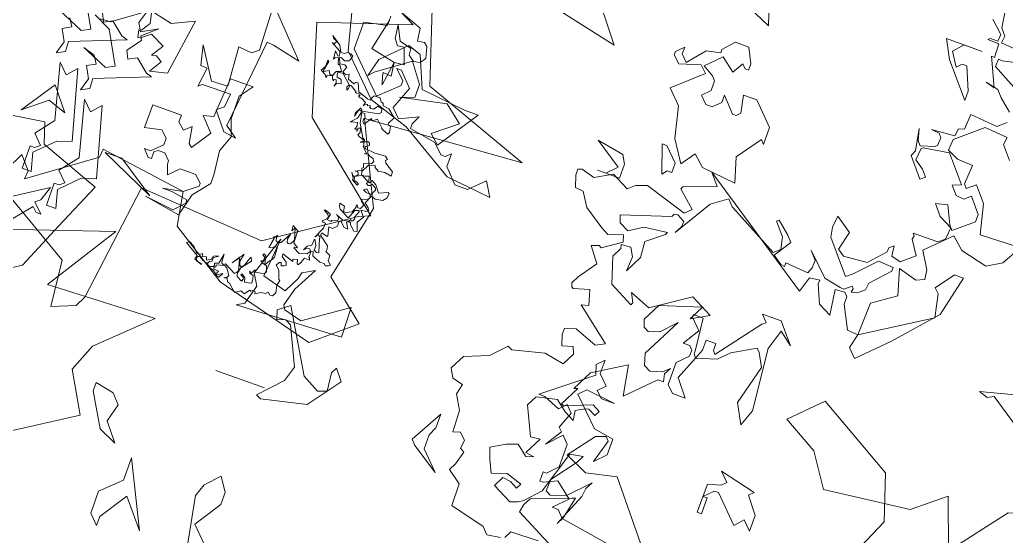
# Model space of a CAD drawing. Header units: metres. Extents: x -71 to 881, y -503 to 661.
# Drawn here: x 194.183 to 198.424, y 458.452 to 460.67 of the extents above; entities that cross this region are included whole.
import ezdxf

# ---------------------------------------------------------------- set-up
doc = ezdxf.new("R2010")
doc.units = ezdxf.units.M
doc.layers.add('ARBRE', color=100, linetype='Continuous', lineweight=13, true_color=0x00ff3f)

# ---------------------------------------------------------------- blocks, each defined once
blk = doc.blocks.new('WMF2', base_point=(0, 0.01))
at = {"color": 251, "lineweight": 0, "true_color": 0x636466}
for points in [[(212.64, -105.02), (197.13, -110.25), (202.88, -101.16), (188.84, -101.73), (195.03, -95.86), (196.4, -92.3), (193.55, -87.25), (201.48, -82.18)], [(95.41, -24.9), (90.83, -34.32), (89.42, -32.65), (89.51, -31.56), (81.64, -37.29), (81.55, -38.39), (70.38, -36.78), (69.61, -32.48), (62.22, -27.79), (49.27, -24.43), (44.16, -28.75), (49.49, -33.04), (47.38, -42.86), (52.22, -53.02), (31.88, -54.47), (45.91, -59.56), (49.4, -70.11)], [(24.01, -87.6), (8.81, -80.93), (12.69, -92.64)], [(227.53, -117.47), (210.08, -120.09), (209.21, -117.47), (201.41, -114.58), (204.04, -108.47), (206.64, -102.36), (221.47, -92.77)], [(96.74, -32.59), (81.64, -23.67), (81.04, -17.76), (78.09, -18.94), (77.45, -20.28), (75.41, -35.48), (59.11, -34.32), (48.77, -41.31), (47.36, -41.88), (58.37, -50.92), (61.87, -62.25), (50.47, -66), (62.16, -71.92)], [(33.51, -73.76), (26.05, -72.12), (37.25, -86.3)], [(57.77, -28.84), (58.63, -30.3), (56.93, -35.37), (57.37, -30.33), (54.22, -29.5), (53.25, -31.47), (53.04, -32.3), (51.55, -33.16), (53.17, -30.11), (53.78, -27.79), (53.47, -27.25), (51.12, -26.63), (45.81, -30.31), (45.66, -26.44), (59.37, -25.77), (58.42, -26.33), (57.77, -28.84), (57.77, -28.84)], [(57.77, -59.77), (57.34, -59.74), (56.99, -59.99), (56.55, -59.99), (56.22, -59.81), (56.35, -59.33), (56.48, -59.08), (57.01, -58.91), (57.45, -59.12), (57.71, -59.07), (57.42, -58.35), (56.8, -58.47), (56.47, -58.28), (56.73, -57.56), (56.31, -57.33), (55.87, -57.53), (55.75, -56.92), (54.93, -56.6), (54.8, -56.85), (54.47, -56.9), (54, -55.88), (52.71, -55.43), (52.29, -55.4), (52.19, -55.8), (52.04, -56.06), (51.25, -56.07), (50.96, -55.61), (50.83, -55.62), (50.67, -55.53), (50.58, -55.28), (49.76, -55.18), (48.77, -54.33), (49.22, -53.47), (49.17, -53.21), (48.84, -53.17), (48.7, -52.42), (48.83, -52.17), (49.57, -52.45), (49.82, -52.58), (49.78, -52.67), (50.67, -53.46), (51.2, -53.08), (51.37, -53.18), (51.41, -53.31), (52.03, -52.33), (52.28, -52.54), (52.29, -52.9), (52.25, -52.99), (52.13, -53.02), (52.29, -53.33), (52.38, -53.6), (52.8, -53.6), (52.54, -52.26), (51.6, -50.66), (51.34, -50.52), (51.27, -50.28), (50.74, -50.44), (50.57, -50.33), (50.48, -50.06), (50.84, -49.82), (50.98, -49.78), (50.89, -49.52), (49.55, -49.37), (48.16, -49.5), (47.78, -49.18), (48, -48.98), (47.85, -48.67), (46.68, -47.94), (46.65, -47.37), (47.56, -47.53), (48.39, -47.43), (48.9, -47.71), (48.98, -47.97), (49.76, -47.72), (50.3, -46.68), (50.19, -46.3), (49.75, -46.27), (49.22, -46.45), (49.02, -45.79), (48.86, -45.72), (48.68, -46.06), (48.07, -45.73), (47.44, -44.86), (46.32, -45.35), (46.14, -45.25), (46.23, -44.64), (46.6, -44.17), (47.56, -44.03), (48.1, -44.22), (48.58, -43.15), (48.01, -42.73), (47.85, -42.43), (48.07, -42.2), (48.76, -42.13), (48.17, -41.4), (48.71, -40.58), (48.32, -39.48), (48.7, -39.37), (49.37, -39.95), (49.47, -40.2), (49.63, -40.29), (49.94, -40.13), (49.49, -39.35), (50.01, -39.4), (50.51, -39.88), (50.54, -40.02), (50.86, -39.85), (50.83, -39.28), (51.31, -38.78), (51.84, -38.83), (51.55, -37.7), (51.59, -37.62), (52.39, -37.81), (52.44, -37.5), (51.18, -36.52), (51.08, -36.13), (51.12, -35.83), (50.51, -35.51), (50.45, -34.8), (50.07, -34.49), (50.03, -34.34), (50.2, -34.23), (50.61, -34.11), (50.82, -34.33), (51.37, -34.3), (52.2, -34.62), (52.47, -34.77), (52.63, -35.28), (52.87, -35.21), (52.86, -34.42), (52.76, -34.37), (52.7, -34.11), (53.34, -34.14), (53.62, -33.41), (53.77, -33.15), (53.9, -33.1), (53.97, -33.15), (54.13, -33.69), (54.66, -33.51), (54.57, -33.25), (56.09, -33.72), (56.03, -33.37), (55.31, -32.87), (55.2, -32.49), (55.39, -32.36), (55.77, -32.24), (55.88, -32.62), (56.15, -32.56), (56.36, -32.12), (55.85, -31.63), (55.46, -30.55), (55.3, -30.46), (55.43, -29.76), (55.24, -28.88), (55.5, -28.39), (55.87, -28.34), (56.16, -28.62), (56.42, -28.33), (56.99, -28.28), (57.65, -27.88), (57.72, -28.12), (58.03, -28.17), (58.25, -27.98), (58.41, -28.05), (58.73, -27.66), (58.86, -27.41), (59.43, -27.6), (60.1, -27.17), (61.07, -28.04), (61.37, -28.09), (61.58, -28.52), (61.97, -28.4), (61.62, -28.65), (61.49, -28.9), (62.03, -29.74), (62.37, -29.92), (63.43, -29.61), (63.34, -29.34), (63.61, -29.26), (63.52, -29), (62.86, -28.99), (63.01, -28.72), (62.94, -28.47), (62.26, -28.88), (62.57, -28.28), (62.89, -28.34), (63.48, -28.85), (64.34, -29.1), (64.6, -29.45), (65.11, -29.53), (65.65, -29.92), (65.93, -29.83), (66.02, -29.66), (65.89, -29.26), (65.11, -29.09), (65.26, -29.04), (66.15, -29.41), (66.02, -29.89), (67.84, -30.97), (67.51, -31.22), (66.81, -30.85), (66.26, -30.24), (65.89, -30.14), (65.56, -30.31), (65.43, -30.34), (65.4, -29.99), (64.88, -30.15), (64.76, -29.76), (64.15, -30.11), (64.22, -30.34), (64, -30.58), (63.48, -30.72), (64.02, -30.36), (64.06, -29.83), (64.32, -29.76), (64.47, -29.5), (64.37, -29.25), (64.12, -29.12), (63.68, -29.31), (63.59, -29.47), (63.68, -29.74), (63.15, -29.91), (62.91, -31.2), (62.89, -30.2), (62.83, -30.07), (62.59, -29.93), (62.37, -30.14), (60.91, -29.37), (60.7, -29.58), (60.56, -29.85), (60.92, -31.25), (60.95, -31.35), (61.49, -30.77), (61.62, -30.52), (60.95, -31.58), (60.73, -31.77), (60.58, -32.05), (60.79, -31.06), (60.63, -30.55), (60.45, -30.45), (60.1, -30.71), (59.75, -31.73), (59.62, -31.98), (59.42, -31.56), (60.41, -30.31), (60.57, -29.63), (60.56, -29.41), (60.48, -29.15), (59.78, -28.78), (59.61, -29.12), (59.81, -29.35), (60.09, -29.48), (59.99, -29.66), (59.52, -29.31), (59.36, -28.78), (58.88, -28.85), (58.48, -28.96), (58.53, -29.53), (58.63, -29.93), (59.11, -30.07), (59.2, -30.34), (58.98, -30.11), (58.66, -30.69), (58.5, -30.4), (57.42, -30.59), (57.23, -30.94), (57.5, -31.63), (57.97, -31.77), (58.34, -31.96), (58.03, -32.11), (58.06, -32.48), (58.09, -32.59), (58.37, -32.72), (58.26, -32.91), (58, -32.77), (57.77, -31.77), (57.68, -31.73), (57.33, -32.4), (57.28, -32.27), (56.9, -32.97), (56.98, -34.3), (57.97, -33.85), (57.74, -35.15), (57.85, -35.31), (57.61, -35.42), (57.47, -35.67), (57.52, -35.37), (57.39, -34.96), (57.14, -34.83), (56.74, -34.96), (56.01, -36.34), (56.16, -35.64), (56.04, -35.25), (55.87, -35.15), (55.61, -35.22), (55.28, -35.83), (55.72, -37.28), (56, -36.77), (56.07, -37.45), (55.3, -37.06), (55.27, -35.48), (54.61, -35.03), (54.96, -35), (55.02, -34.9), (54.16, -34.45), (53.24, -34.74), (53.05, -35.07), (52.92, -35.12), (53.11, -35.44), (53.43, -35.41), (53.84, -35.06), (53.53, -35.66), (53.04, -35.95), (52.98, -36.7), (52.93, -36.78), (52.55, -36.04), (52.54, -35.47), (52.19, -35.28), (51.91, -35.35), (52.44, -37.08), (52.39, -37.16), (52.45, -37.28), (52.71, -37.43), (52.87, -37.29), (53.01, -37.03), (52.38, -38.45), (52.36, -39.1), (52.67, -39.15), (52.85, -39.25), (52.39, -39.66), (52.26, -39.92), (52.49, -40.27), (53.02, -40.55), (52.98, -40.64), (52.41, -40.45), (52.16, -40.32), (52.31, -39.62), (51.9, -39.53), (51.76, -39.57), (51.81, -39.69), (51.02, -39.94), (51.02, -40.16), (51.11, -40.42), (51.46, -40.59), (50.47, -40.19), (49.85, -40.29), (49.72, -40.33), (49.57, -40.61), (49.49, -40.55), (49.46, -40.43), (49.28, -40.54), (49.15, -40.81), (49.22, -41.05), (48.9, -41.88), (48.95, -42.01), (49.46, -41.85), (49.82, -40.94), (49.95, -40.7), (51.24, -41.37), (51.43, -41.67), (51.53, -42.07), (50.86, -41.92), (50.77, -41.24), (50.48, -41.18), (49.74, -41.56), (49.46, -42.27), (49.5, -42.42), (49.41, -42.59), (49.24, -42.27), (48.89, -42.32), (48.63, -42.83), (49.09, -43.19), (49.12, -43.32), (49.21, -43.37), (48.38, -43.7), (48.25, -43.95), (48.36, -44.36), (48.89, -44.41), (49.31, -44.64), (48.96, -44.87), (48.46, -44.41), (48.27, -44.32), (47.88, -45.08), (47.97, -45.33), (48.55, -45.65), (48.68, -45.4), (48.96, -45.31), (49.3, -45.49), (49.06, -45.7), (50.1, -46.26), (50.9, -45.79), (50.93, -45.72), (50.82, -45.31), (50.42, -45.22), (50.17, -45.09), (50.28, -44.9), (51.03, -45.31), (51.03, -45.54), (51.44, -46.19), (51.18, -45.85), (51.02, -45.76), (50.63, -46.1), (50.58, -46.17), (50.67, -46.44), (50.83, -46.52), (51.09, -46.45), (50.35, -46.83), (50.42, -47.09), (50.26, -47.21), (50.42, -47.72), (49.49, -48.01), (49.31, -48.35), (49.49, -48.67), (50.03, -48.84), (50.3, -48.99), (50.77, -48.92), (50.44, -48.95), (51.22, -49.71), (51.11, -49.74), (51.31, -50.19), (51.71, -50.04), (51.65, -50.13), (51.4, -50.23), (51.47, -50.48), (52.03, -50.67), (52.29, -50.82), (52.12, -51.17), (52.29, -51.69), (52.54, -51.59), (52.57, -51.17), (52.63, -51.43), (52.9, -51.36), (52.76, -51.82), (52.87, -52.23), (53.49, -52.1), (53.75, -52.03), (53.04, -52.74), (52.85, -53.52), (52.92, -53.78), (53.01, -53.82), (53.28, -53.74), (53.5, -52.87), (53.5, -53.31), (53.09, -54.09), (52.87, -53.87), (52.85, -53.74), (50.74, -54.16), (50.47, -54.45), (50.6, -54.86), (51.14, -55.04), (51.55, -54.48), (51.91, -54.45), (52.09, -54.54), (52.03, -54.61), (52.09, -54.76), (52.39, -54.6), (52.42, -54.73), (52.51, -54.77), (52.77, -54.69), (52.92, -54.44), (52.77, -54.92), (53.44, -55.27), (53.59, -55.23), (53.84, -55.36), (53.75, -55.52), (53.79, -55.66), (54.35, -55.63), (54.31, -55.72), (54.95, -56.16), (55.21, -56.29), (55.34, -56.28), (55.36, -55.82), (55.49, -55.58), (55.61, -55.96), (55.42, -56.31), (56.6, -57.37), (57.04, -57.37), (57.3, -57.31), (57.27, -56.95), (57.18, -56.7), (56.58, -56.58), (56.42, -56.07), (56.77, -56.03), (57.04, -55.74), (57.17, -55.49), (57.04, -55.96), (57.15, -56.34), (57.42, -56.28), (57.5, -56.1), (57.66, -56.41), (57.75, -56.66), (58.41, -56.45), (58.45, -56.16), (58.7, -56.5), (59.31, -56.82), (58.99, -57.43), (58.98, -58.29), (58.79, -58.19), (59.04, -56.9), (58.99, -56.77), (58.39, -57.11), (58.15, -56.74), (57.97, -56.66), (57.71, -56.74), (57.66, -57.05), (57.53, -57.31), (56.88, -57.52), (57.28, -58.16), (57.46, -58.26), (57.59, -58.22), (57.82, -59.01), (58.22, -58.91), (58.37, -58.64), (58.47, -59.68), (57.96, -59.2), (57.81, -59.24), (57.85, -59.58), (57.93, -59.84), (59.21, -60.53), (58.92, -60.47), (58.77, -60.73), (58.88, -60.98), (59.17, -61.05), (59.42, -61.39), (58.22, -60.54), (57.77, -59.77), (57.77, -59.77)], [(85.82, -32.33), (85.2, -32.33), (84.59, -32.83), (85.82, -34.04), (83.99, -36.36), (85.82, -43.43), (84.59, -42.2), (83.5, -43.43), (81.06, -34.64), (82.88, -34.04), (85.2, -31.73), (84.59, -29.42), (85.82, -29.42), (85.82, -32.33), (85.82, -32.33)], [(90.23, -35.66), (89.63, -35.66), (89.02, -36.14), (90.23, -37.37), (88.4, -39.67), (90.23, -46.74), (89.02, -45.52), (87.92, -46.74), (85.48, -37.97), (87.31, -37.37), (89.63, -35.05), (89.02, -32.72), (90.23, -32.72), (90.23, -35.66), (90.23, -35.66)], [(70.82, -34.21), (69.59, -35.56), (69.59, -35.99), (71.7, -36.34), (72.94, -36.34), (70.38, -36.78), (68.72, -38.1), (68.72, -38.45), (69.59, -39.32), (71.7, -39.32), (72.94, -38.1), (73.38, -39.32), (73.38, -39.76), (74.16, -40.55), (75.04, -40.55), (75.48, -40.2), (75.48, -39.32), (75.92, -39.32), (76.72, -40.2), (75.92, -40.2), (74.6, -41.44), (74.6, -42.32), (75.48, -43.11), (77.6, -42.67), (77.6, -45.66), (73.81, -45.66), (73.81, -44.79), (72.94, -44), (72.05, -44.79), (71.7, -42.67), (71.26, -42.32), (69.59, -44.79), (71.26, -46.54), (69.94, -46.89), (69.59, -52), (66.59, -52), (67.83, -50.32), (67.83, -47.34), (67.04, -45.22), (67.83, -43.11), (67.48, -40.2), (67.48, -38.89), (69.16, -36.78), (69.94, -33.86), (74.6, -34.65), (70.82, -34.21), (70.82, -34.21)], [(81.86, -57.49), (82.69, -54.71), (82.12, -53.66), (80.09, -54.82), (81.89, -53.24), (81.61, -52.7), (82.93, -50.96), (82.44, -49.93), (81.38, -50.49), (79.67, -49.09), (78.94, -48.87), (85.72, -46.19), (85.64, -44.92), (86.71, -44.35), (86.21, -45.98), (87.01, -47.47), (85.95, -48.04), (86.55, -49.02), (88.1, -49.47), (84.71, -48.03), (83.64, -48.6), (85.9, -52.66), (88.14, -53.77)], [(87.34, -53.53), (86.07, -53.59), (82.77, -55.98)], [(87.37, -54.28), (86.87, -53.24), (85.82, -53.82), (84.11, -52.42), (83.35, -52.19), (90.12, -49.5), (90.07, -48.23), (91.12, -47.66), (90.64, -49.3), (91.42, -50.77), (90.37, -51.37), (90.96, -52.33)], [(92.52, -52.8), (89.13, -51.34), (88.07, -51.91), (90.31, -55.97)], [(40.86, -56.38), (43.16, -58.19), (49.01, -56.98), (47.19, -57.59), (47.19, -59.3), (49.01, -61.74), (53.04, -58.82), (53.65, -58.19), (53.04, -60.53), (50.1, -63.43), (48.41, -62.83), (46.7, -58.82), (40.86, -58.19), (39.03, -58.19), (42.55, -52.98), (43.78, -54.06), (40.86, -56.38), (40.86, -56.38)], [(175.5, -76.59), (176.66, -82.74), (176.09, -84.36), (174.47, -86.09), (173.31, -84.36), (173.31, -82.74), (175.5, -79.36), (168.32, -72.18)], [(71.4, -113.23), (75.46, -116.88), (80.69, -115.04), (86.12, -108.09), (88.43, -114.47), (92.34, -111.31), (103.35, -109.97), (106.1, -114.07), (110.61, -116.64), (106.84, -120.37), (96.77, -114.54), (94.84, -108.74), (97.41, -102.93)], [(184.65, -79.77), (186.95, -76.25), (186.95, -75.04), (188.18, -76.25), (188.18, -79.17), (185.74, -81.48), (185.74, -84.42), (181.72, -76.25), (184.65, -79.77), (184.65, -79.77)], [(102.92, -178.07), (101.94, -171.52), (101.24, -170.69), (101.31, -169.75), (99.34, -169.6)], [(98.94, -168.01), (100.49, -167.68), (101, -167.72), (101.03, -166.73), (96.75, -164.41)], [(95.44, -156.33), (96.81, -157.94), (96.68, -158.92), (99.66, -159.16), (102.89, -156.4), (103, -154.96), (101.56, -154.29), (99.54, -154.17), (99.73, -151.7), (99.31, -151.21), (98.26, -152.1), (96.65, -150.2), (95.72, -146.4), (91.23, -146.56)], [(90.77, -146.01), (91.89, -144.08), (93.76, -142.97), (97.21, -143.77), (98.75, -145.15), (101.81, -142.17), (100.48, -140.04), (100.32, -138.84), (101.34, -138.36), (103.76, -139.06), (102.79, -135.77), (105.69, -133.77), (105.82, -129.54), (107.25, -129.65), (108.74, -132.52), (108.73, -133.49), (109.15, -133.99), (110.39, -133.89), (109.93, -130.65), (111.62, -131.51), (112.63, -133.81), (112.58, -134.33), (113.9, -134.17), (114.51, -132.19), (129.81, -142.39), (128.59, -140.94), (132.57, -139.47), (132.73, -139.13), (130.53, -137.19), (131.32, -136.44), (136.79, -138.11), (138.2, -137.61), (139, -136.87), (141.22, -138.01), (143.41, -136.76), (145.13, -137.25), (145.63, -137.09), (145.6, -136.33), (145.13, -134.84), (144.07, -134.71), (142.97, -132.98), (140.36, -131.23), (139.36, -130.72), (137.49, -131.32), (137.22, -130.44), (139.58, -128.86), (139.92, -129.04), (140.84, -128.69), (139.42, -126.79), (141.03, -124.5), (141.52, -123.53), (141.36, -123.04), (141.12, -122.91), (139.13, -123.53), (138.58, -121.59), (139.52, -121.34), (135.03, -117.8), (136.15, -117.21), (139.1, -118.34), (140.49, -117.9), (140.5, -117.08), (140.06, -115.71), (138.68, -116.15), (138.33, -115.23), (139.13, -113.66), (141.69, -114.16), (145.74, -113.14), (146.33, -113.43), (148.12, -111.55), (151.13, -110.32), (152.08, -108.49), (151.44, -107.36), (150.04, -107.03), (150.34, -105.65), (149.29, -103.85), (149.18, -101.08), (148.29, -101.35), (147.47, -100.54), (147.61, -99.46), (147.03, -99.16), (147.51, -97.44), (147.99, -96.52), (146.26, -95.22), (146.17, -92.39), (141.64, -91.28), (140.84, -90.46), (139.13, -90.72)], [(138.63, -90.88), (138.17, -91.79), (134.57, -91.91)], [(132.69, -91.75), (138.01, -94.49), (137.8, -95.54), (137.29, -96.51), (132.41, -98.35), (132.02, -98.48), (132.65, -95.66), (133.11, -94.75), (131.35, -98.96), (131.2, -100.04), (130.7, -101), (133.23, -98.36), (135.1, -97.76), (135.74, -98.1), (135.68, -99.63), (133.33, -102.77), (132.87, -103.68), (134.56, -103.4), (136.24, -97.94), (137.95, -96.02), (138.58, -95.62), (139.55, -95.29), (142.04, -96.56), (141.41, -97.82), (140.33, -97.67), (139.33, -97.16), (139.01, -97.82), (141.07, -98.46), (142.94, -97.86), (143.7, -99.41), (144.2, -100.81), (142.43, -101.88), (141.01, -102.38), (139.61, -101.25), (138.63, -101.56), (139.77, -101.73), (138.66, -103.88), (139.89, -103.76), (141.57, -107.36), (140.9, -108.66), (138.27, -109.27), (136.88, -108.14), (135.58, -107.47), (135.77, -108.71), (134.62, -109.36), (134.22, -109.47), (133.26, -108.98), (132.92, -109.62), (133.89, -110.13), (137.3, -108.77), (137.63, -108.93), (136.36, -111.4), (136.84, -111.24), (135.54, -113.78), (131.42, -116.34), (130.72, -112.44), (127.35, -115.8), (126.6, -115.82), (126.85, -116.77), (126.37, -117.68), (127.17, -116.93), (128.65, -116.47), (129.55, -116.93), (129.96, -118.38), (127.38, -123.37), (129.16, -121.51), (130.54, -121.07), (131.19, -121.4), (131.54, -122.32), (130.4, -124.53), (125.18, -126.19), (126.16, -124.31), (123.96, -125.55), (126.75, -127), (131.48, -123.86), (134.15, -124.91), (133.52, -123.75), (133.68, -123.43), (136.79, -125.04), (137.86, -128.38), (137.23, -129.62), (137.38, -130.11), (136.11, -130.19), (135.51, -129.14), (135.65, -127.24), (134.56, -129.39), (134.72, -131.45), (132.62, -133.14), (132.44, -133.48), (135.45, -133.06), (137.16, -131.97), (138.4, -132.6), (138.75, -133.52), (132.62, -135.52), (132.46, -135.87), (131.99, -135.96), (131.01, -135.45), (131.05, -134.73), (131.55, -133.76), (128.65, -138.59), (126.7, -139.98), (125.97, -139.17), (125.32, -138.84), (119.23, -135.58), (118.45, -136.25), (118.79, -137.79), (120.16, -139.39), (119.88, -139.63), (118.23, -138.25), (117.58, -137.48), (118.99, -135.3), (117.81, -134.49), (117.3, -134.44), (117.31, -134.91), (114.32, -134.66), (114, -135.42), (113.97, -136.41), (114.88, -137.47), (112.09, -134.75), (109.9, -134.31), (109.39, -134.27), (108.55, -134.98), (108.32, -134.71), (108.41, -134.24), (107.65, -134.4), (106.82, -135.1), (106.74, -136.05), (104.54, -138.4), (104.55, -138.87), (106.51, -139.03), (108.95, -136.47), (109.72, -135.82), (113.14, -139.82), (113.34, -141.07), (113.17, -142.56), (111.11, -141.15), (111.72, -138.72), (110.83, -138.12), (107.79, -138.4), (105.92, -140.47), (105.88, -141), (105.33, -141.47), (105.18, -140.15), (103.95, -139.86), (102.35, -141.23), (103.5, -143.03), (103.41, -143.5), (103.65, -143.77), (100.39, -143.77), (99.59, -144.43), (99.47, -145.98), (101.18, -146.84), (102.3, -148.17), (100.78, -148.52), (99.7, -146.26), (99.24, -145.7), (96.84, -147.73), (96.81, -148.71), (98.38, -150.55), (99.16, -149.88), (100.2, -149.96), (101.09, -151.02), (100.03, -151.47), (102.77, -154.68), (106.07, -154.17), (106.29, -153.98), (106.42, -152.45), (105.24, -151.63), (104.58, -150.84), (105.14, -150.36), (107.17, -152.77), (106.84, -153.51), (107.36, -156.24), (106.96, -154.77), (106.52, -154.26), (104.73, -154.84), (104.51, -155.03), (104.42, -156.07), (104.84, -156.57), (105.88, -156.64), (102.86, -156.92), (102.73, -157.89), (102.04, -158.1), (101.88, -160.07), (98.36, -159.78), (97.31, -160.68)], [(97.47, -161.98), (99.06, -163.31), (99.78, -164.14), (101.47, -164.52), (100.3, -164.17), (101.94, -167.79), (101.51, -167.75), (101.59, -169.52), (103.08, -169.59), (102.8, -169.82), (101.82, -169.79), (101.75, -170.73), (103.34, -172.15)], [(193.06, -90.68), (193.06, -91.77), (190.63, -91.29), (189.54, -90.08), (190.15, -87.76), (188.32, -85.45), (190.63, -86.53), (193.06, -90.68), (193.06, -90.68)], [(132.71, -95.54), (133.58, -96.42), (134.37, -96.42), (132.71, -98.1), (134.81, -99.76), (136.47, -98.97), (136.93, -98.97), (136.93, -100.2), (136.47, -100.2), (135.25, -101.44), (135.25, -104.42), (136.12, -105.31), (137.8, -103.54), (136.47, -105.66), (136.93, -106.1), (136.12, -108.22), (136.93, -109.09), (137.8, -108.22), (139.92, -109.09), (140.71, -109.09), (134.81, -113.75), (135.25, -114.99), (134.37, -115.87), (134.37, -114.12), (133.14, -112.88), (134.02, -111.98), (133.14, -111.2), (131.46, -111.2), (135.25, -111.63), (136.12, -110.76), (132.71, -107.41), (130.14, -106.98), (130.14, -104.87), (131.46, -103.54), (130.59, -106.54), (131.03, -106.98), (132.27, -106.54), (134.81, -103.19), (131.92, -101.88), (128.03, -102.76), (120.98, -94.11)], [(123.89, -94.11), (132.71, -95.54), (132.71, -95.54)], [(151.83, -99.7), (151.83, -97.88), (149.53, -95.56), (153.05, -97.88), (153.66, -98.49), (151.35, -102.62), (151.35, -100.8), (151.83, -99.7), (151.83, -99.7)], [(173.74, -97.12), (171.08, -99.94), (170.47, -101.94), (172.73, -106.71), (173.49, -107.11), (174.53, -106.76), (174.92, -107.91), (173.5, -109.02), (168.96, -101.3), (166.77, -100.11), (165.62, -100.49), (165.9, -102.84), (165.52, -103.6), (164.39, -102.19), (167.39, -98.11), (173.12, -96.81), (173.74, -97.12), (173.74, -97.12)], [(173.09, -98.24), (179.55, -98.24), (173.09, -98.24), (173.09, -98.24)], [(111.88, -106.14), (110.25, -104.06), (110.25, -101.98), (111.34, -103.08), (112.32, -101.98), (115.5, -105.17), (116.06, -105.17), (117.15, -104.06), (116.61, -104.06), (116.61, -101.98), (117.15, -101.98), (117.15, -105.71), (115.5, -106.14), (114.95, -106.7), (116.06, -107.79), (111.34, -106.7), (111.88, -106.14), (111.88, -106.14)], [(216.62, -108.51), (216.01, -113.25), (213.7, -115.58), (213.1, -115.58), (213.1, -114.35), (214.19, -113.25), (213.1, -112.03), (215.41, -108.51), (215.41, -107.9), (214.8, -107.41), (206.64, -112.66), (207.25, -110.82), (207.86, -110.33), (206.64, -109.11), (207.25, -109.11), (207.86, -109.72), (210.77, -106.2), (214.19, -106.2), (216.62, -108.51), (216.62, -108.51)], [(115.75, -121.61), (116.64, -123.29), (117.08, -123.72), (119.97, -122.05), (121.3, -120.73), (123.86, -119.93), (125.08, -116.95), (123.4, -114.83), (125.08, -114.83), (125.96, -115.71), (125.96, -118.61), (124.64, -119.93), (124.64, -120.73), (125.08, -121.17), (125.96, -121.17), (124.64, -123.29), (125.96, -124.6), (125.96, -124.95), (124.64, -124.95), (124.21, -120.73), (124.21, -120.38), (123.86, -119.93), (123.4, -121.17), (123.4, -122.5), (122.09, -122.5), (122.09, -121.61), (121.74, -121.17), (117.52, -126.7), (117.08, -127.05), (117.87, -127.93), (115.4, -127.93), (113.63, -125.83), (113.28, -125.39), (114.96, -126.7), (115.75, -124.16), (114.96, -116.16), (115.75, -114.04), (117.08, -116.51), (115.75, -121.61), (115.75, -121.61)], [(194.63, -115.87), (201.7, -119.08), (199.51, -119.1), (194.63, -115.87), (194.63, -115.87)], [(88.02, -127.64), (89.18, -128.05), (81.01, -130.16)], [(52.55, -121.18), (59.04, -124.03), (62.95, -121.62), (67.02, -120.56), (70.08, -122.22), (70.5, -122.88), (71.99, -122.24), (75.25, -125.13), (75.62, -125.9), (78.11, -124.29), (78.79, -125.68), (81.26, -124.08), (87.26, -128.05), (88.02, -127.64), (88.02, -127.64)], [(208.1, -122), (210.46, -122.83), (213.34, -120.5), (210.43, -124.86), (208.1, -122), (208.1, -122)], [(190.5, -128.76), (189.64, -129.45), (189.46, -131.17), (193.19, -131.13), (193.65, -130.73), (193.32, -133.22), (194.17, -133.3), (194.78, -135.8), (192.24, -131.89), (190.15, -132.02), (190.49, -137.07), (188.78, -136.9), (187.93, -137.58), (188.18, -143.5), (182.86, -137.92), (186.5, -138.74), (187.36, -138.82), (188.57, -127.35), (187.03, -126.24), (188.66, -126.48), (190.5, -128.76), (190.5, -128.76)], [(105.82, -129.54), (97.54, -134.76), (98.14, -137.7), (98.75, -138.3), (97.05, -140.62), (95.83, -140.62), (97.05, -135.38), (101.69, -130.15), (105.21, -126.6), (106.3, -127.7), (105.82, -129.54), (105.82, -129.54)], [(167.53, -134.78), (172.77, -136.49), (177.52, -141.23), (181.55, -156.93)], [(174, -147.07), (174, -145.86), (176.91, -145.25), (176.91, -141.71), (172.29, -137.1), (169.85, -139.41), (169.85, -140.01), (171.07, -141.23), (170.45, -141.23), (168.76, -139.41), (169.85, -136.49), (168.76, -135.38), (166.44, -136.49), (166.93, -135.38), (166.93, -134.78), (163.52, -134.17), (162.29, -132.95), (161.69, -132.95), (161.08, -133.55), (161.08, -131.86), (159.38, -130.03), (157.67, -130.03), (155.85, -131.86), (154.74, -130.03), (160.6, -130.65), (167.53, -134.78), (167.53, -134.78)], [(198.96, -132.02), (199.76, -132.54), (200.36, -132.4), (199.38, -133.95), (201.26, -134.85), (202.39, -133.98), (202.72, -133.9), (202.93, -134.84), (202.59, -134.91), (201.88, -136.06), (202.37, -138.31)], [(201.83, -137.47), (199.42, -136.95), (196.65, -138.27), (197.74, -130.97), (199.93, -130.47), (198.96, -132.02), (198.96, -132.02)], [(140.36, -139.63), (140.36, -137.8), (143.28, -137.8), (142.18, -137.8), (140.97, -139.01), (144.49, -141.33), (140.97, -140.72), (140.36, -139.63), (140.36, -139.63)], [(172.09, -138.69), (172.45, -139.76), (172.53, -140.18), (171.42, -140.08), (171.62, -141.79), (170.39, -141.96), (171.14, -144.02), (171.94, -143.9), (172.54, -144.66), (172.74, -146.37), (171.85, -144.55), (170.26, -144.14), (170.19, -143.29), (169.43, -142.72), (168.61, -142.9), (168.09, -143.61), (168.48, -145.07), (168.92, -145.41), (169.79, -145.28), (170.04, -146.94), (173.91, -148.36)], [(173.97, -146.62), (174.86, -142.5), (171.62, -141.79), (172.09, -138.69), (172.09, -138.69)], [(134.49, -141.88), (134.49, -140.66), (135.1, -140.66), (135.58, -140.05), (136.81, -143.6), (136.19, -143.6), (134.49, -141.88), (134.49, -141.88)], [(132.52, -143.85), (133.8, -142.07), (135.57, -144.77), (136.49, -148.75), (138.25, -150.51), (134.73, -153.67), (135.57, -154.51), (138.25, -153.67), (139.17, -154.51), (139.17, -154.97), (138.25, -155.89), (138.25, -154.97), (137.42, -154.14), (135.57, -156.36), (133.8, -156.73), (133.8, -157.19), (132.52, -158.58), (130.73, -158.58), (129.81, -156.73), (129.81, -155.89), (130.27, -155.89), (130.73, -156.36), (131.57, -154.97), (133.35, -156.36), (135.2, -154.51), (133.8, -153.67), (133.35, -153.21), (133.35, -151.92), (134.27, -150.97), (133.35, -150.05), (132.52, -150.05), (131.57, -150.97), (131.57, -151.92), (129.81, -150.05), (129.35, -150.05), (128.88, -150.51), (129.35, -152.75), (127.59, -152.75), (124.91, -150.05), (124.91, -147.83), (125.36, -148.29), (127.59, -145.23), (126.66, -142.07), (131.11, -142.53), (132.52, -143.85), (132.52, -143.85)], [(105.63, -167.93), (106.73, -166.71), (105.63, -165.01), (105.03, -165.6), (104.42, -165.6), (103.21, -162.7), (103.21, -161.47), (106.73, -165.6), (107.95, -167.93), (103.21, -167.93), (105.63, -167.93), (105.63, -167.93)]]:
    blk.add_lwpolyline(points, dxfattribs=at)

msp = doc.modelspace()

# ---------------------------------------------------------------- block references
at = {"layer": 'ARBRE', "color": 251, "lineweight": 5, "true_color": 0x636466, "xscale": 0.03451886634015593, "yscale": 0.03451886634015593, "zscale": 0.03451886634015593, "rotation": 160.1685466476646}
for p in [(196.7399, 457.9127), (199.7056, 453.8712)]:
    msp.add_blockref('WMF2', p, dxfattribs=at)

doc.saveas('drawing.dxf')
